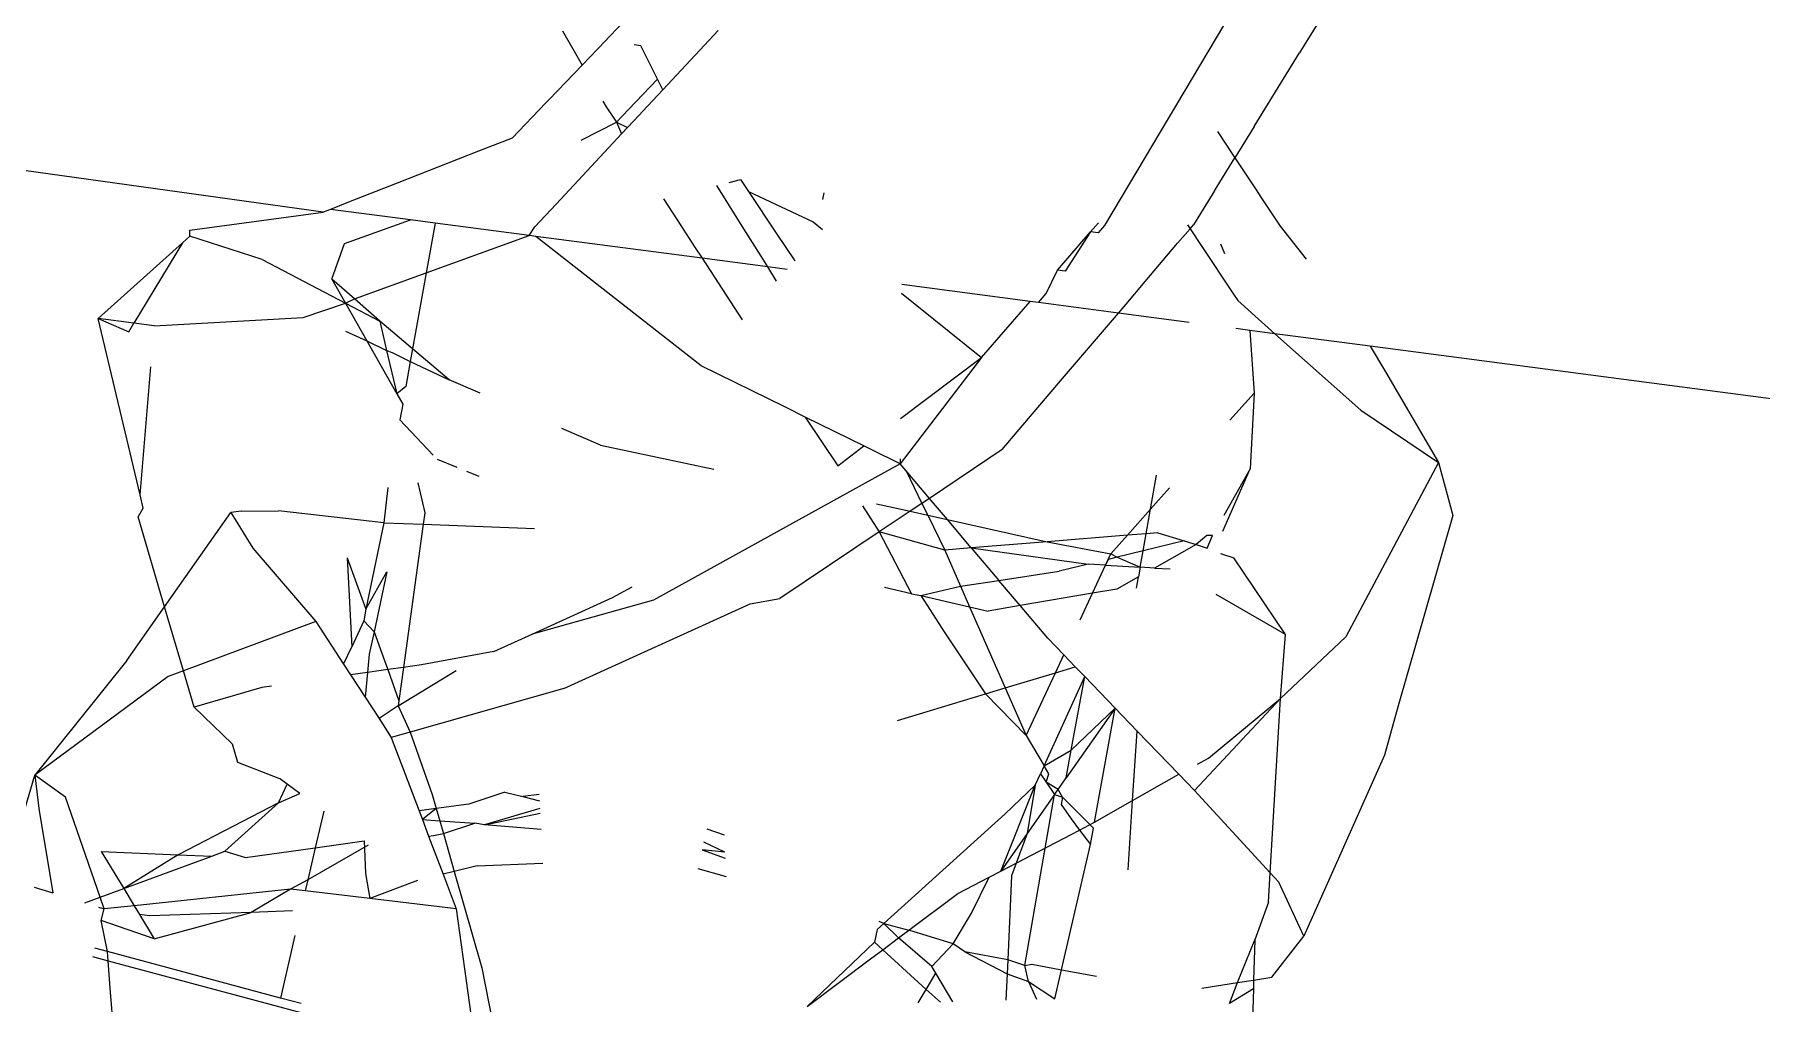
# Model space of a CAD drawing. Header units: inches. Extents: x 3324238 to 135265466, y -1036581 to 20094598.
# Drawn here: x 3354737.21 to 3354737.5959, y -519087.1552 to -519086.9387 of the extents above; entities that cross this region are included whole.
import ezdxf

# ---------------------------------------------------------------- set-up
doc = ezdxf.new("R2010")
doc.units = ezdxf.units.IN
doc.header["$MEASUREMENT"] = 0

msp = doc.modelspace()

# ---------------------------------------------------------------- linework, layer by layer
for p, q in [((3354737.48414, -519086.92238, 0.00267), (3354737.44903, -519086.98138, 0.00267)), ((3354737.50369, -519086.92495, 0.00267), (3354737.49371, -519086.94111, 0.00267)), ((3354737.3384, -519086.93922, 0.00267), (3354737.34239, -519086.93507, 0.00267)), ((3354737.32795, -519086.93789, 0.00267), (3354737.33234, -519086.94553, 0.00267)), ((3354737.33751, -519086.94015, 0.00267), (3354737.3384, -519086.93922, 0.00267)), ((3354737.35036, -519086.95105, 0.00267), (3354737.36275, -519086.93777, 0.00267)), ((3354737.33234, -519086.94553, 0.00267), (3354737.33751, -519086.94015, 0.00267)), ((3354737.34544, -519086.94119, 0.00267), (3354737.34397, -519086.941, 0.00267)), ((3354737.34918, -519086.9487, 0.00267), (3354737.34544, -519086.94119, 0.00267)), ((3354737.48251, -519086.95923, 0.00267), (3354737.49267, -519086.94279, 0.00267)), ((3354737.49371, -519086.94111, 0.00267), (3354737.49267, -519086.94279, 0.00267)), ((3354737.32497, -519086.95321, 0.00267), (3354737.33234, -519086.94553, 0.00267)), ((3354737.34271, -519086.95548, 0.00267), (3354737.34918, -519086.9487, 0.00267)), ((3354737.34585, -519086.95588, 0.00267), (3354737.35036, -519086.95105, 0.00267)), ((3354737.35036, -519086.95105, 0.00267), (3354737.34918, -519086.9487, 0.00267)), ((3354737.31669, -519086.96183, 0.00267), (3354737.32423, -519086.95398, 0.00267)), ((3354737.32423, -519086.95398, 0.00267), (3354737.32497, -519086.95321, 0.00267)), ((3354737.33697, -519086.95359, 0.00267), (3354737.33769, -519086.95484, 0.00267)), ((3354737.33769, -519086.95484, 0.00267), (3354737.34004, -519086.95827, 0.00267)), ((3354737.33212, -519086.96231, 0.00267), (3354737.34004, -519086.95827, 0.00267)), ((3354737.34004, -519086.95827, 0.00267), (3354737.34271, -519086.95548, 0.00267)), ((3354737.34004, -519086.95827, 0.00267), (3354737.34247, -519086.9595, 0.00267)), ((3354737.34004, -519086.95827, 0.00267), (3354737.34117, -519086.96089, 0.00267)), ((3354737.34247, -519086.9595, 0.00267), (3354737.34506, -519086.95673, 0.00267)), ((3354737.34506, -519086.95673, 0.00267), (3354737.34585, -519086.95588, 0.00267)), ((3354737.31669, -519086.96183, 0.00267), (3354737.30915, -519086.96479, 0.00267)), ((3354737.33443, -519086.96812, 0.00267), (3354737.34117, -519086.96089, 0.00267)), ((3354737.34117, -519086.96089, 0.00267), (3354737.34247, -519086.9595, 0.00267)), ((3354737.47432, -519086.96039, 0.00267), (3354737.47819, -519086.96623, 0.00267)), ((3354737.48251, -519086.95923, 0.00267), (3354737.47819, -519086.96623, 0.00267)), ((3354737.27448, -519086.9784, 0.00267), (3354737.16578, -519086.96325, 0.00267)), ((3354737.30915, -519086.96479, 0.00267), (3354737.29103, -519086.97191, 0.00267)), ((3354737.47361, -519086.97365, 0.00267), (3354737.47819, -519086.96623, 0.00267)), ((3354737.47819, -519086.96623, 0.00267), (3354737.48295, -519086.97343, 0.00267)), ((3354737.32653, -519086.97658, 0.00267), (3354737.33443, -519086.96812, 0.00267)), ((3354737.29103, -519086.97191, 0.00267), (3354737.28013, -519086.97618, 0.00267)), ((3354737.3685, -519086.9821, 0.00267), (3354737.36243, -519086.97242, 0.00267)), ((3354737.36516, -519086.97174, 0.00267), (3354737.36774, -519086.9711, 0.00267)), ((3354737.36774, -519086.9711, 0.00267), (3354737.36877, -519086.97264, 0.00267)), ((3354737.36877, -519086.97264, 0.00267), (3354737.36955, -519086.9738, 0.00267)), ((3354737.36955, -519086.9738, 0.00267), (3354737.38395, -519086.98056, 0.00267)), ((3354737.36955, -519086.9738, 0.00267), (3354737.37573, -519086.98306, 0.00267)), ((3354737.38636, -519086.97405, 0.00267), (3354737.38608, -519086.97559, 0.00267)), ((3354737.47361, -519086.97365, 0.00267), (3354737.46894, -519086.98121, 0.00267)), ((3354737.48295, -519086.97343, 0.00267), (3354737.484, -519086.97501, 0.00267)), ((3354737.27609, -519086.97777, 0.00267), (3354737.27448, -519086.9784, 0.00267)), ((3354737.28013, -519086.97618, 0.00267), (3354737.27609, -519086.97777, 0.00267)), ((3354737.294, -519086.98013, 0.00267), (3354737.27609, -519086.97777, 0.00267)), ((3354737.3218, -519086.98164, 0.00267), (3354737.32653, -519086.97658, 0.00267)), ((3354737.35051, -519086.97539, 0.00267), (3354737.3536, -519086.98014, 0.00267)), ((3354737.484, -519086.97501, 0.00267), (3354737.4883, -519086.98151, 0.00267)), ((3354737.2447, -519086.98245, 0.00267), (3354737.27448, -519086.9784, 0.00267)), ((3354737.27926, -519086.98537, 0.00267), (3354737.294, -519086.98013, 0.00267)), ((3354737.29948, -519086.98085, 0.00267), (3354737.294, -519086.98013, 0.00267)), ((3354737.29948, -519086.98085, 0.00267), (3354737.29749, -519086.99197, 0.00267)), ((3354737.32047, -519086.98361, 0.00267), (3354737.29948, -519086.98085, 0.00267)), ((3354737.32047, -519086.98361, 0.00267), (3354737.3218, -519086.98164, 0.00267)), ((3354737.3536, -519086.98014, 0.00267), (3354737.35762, -519086.98633, 0.00267)), ((3354737.38395, -519086.98056, 0.00267), (3354737.38607, -519086.98226, 0.00267)), ((3354737.44596, -519086.9828, 0.00267), (3354737.44769, -519086.98081, 0.00267)), ((3354737.44903, -519086.98138, 0.00267), (3354737.44763, -519086.98302, 0.00267)), ((3354737.46759, -519086.98122, 0.00267), (3354737.46818, -519086.9821, 0.00267)), ((3354737.46818, -519086.9821, 0.00267), (3354737.46894, -519086.98121, 0.00267)), ((3354737.4883, -519086.98151, 0.00267), (3354737.49414, -519086.98893, 0.00267)), ((3354737.2242, -519087.00214, 0.00267), (3354737.24303, -519086.98522, 0.00267)), ((3354737.24303, -519086.98522, 0.00267), (3354737.23219, -519087.00319, 0.00267)), ((3354737.24303, -519086.98522, 0.00267), (3354737.24468, -519086.98373, 0.00267)), ((3354737.24468, -519086.98373, 0.00267), (3354737.2447, -519086.98245, 0.00267)), ((3354737.26081, -519086.989, 0.00267), (3354737.24468, -519086.98373, 0.00267)), ((3354737.27639, -519086.99336, 0.00267), (3354737.27926, -519086.98537, 0.00267)), ((3354737.29749, -519086.99197, 0.00267), (3354737.32047, -519086.98361, 0.00267)), ((3354737.32202, -519086.98381, 0.00267), (3354737.32047, -519086.98361, 0.00267)), ((3354737.35916, -519086.9887, 0.00267), (3354737.32202, -519086.98381, 0.00267)), ((3354737.35895, -519087.01274, 0.00267), (3354737.32202, -519086.98381, 0.00267)), ((3354737.37235, -519086.98826, 0.00267), (3354737.3685, -519086.9821, 0.00267)), ((3354737.37573, -519086.98306, 0.00267), (3354737.37986, -519086.98924, 0.00267)), ((3354737.43857, -519086.99133, 0.00267), (3354737.44596, -519086.9828, 0.00267)), ((3354737.44596, -519086.9828, 0.00267), (3354737.44031, -519086.99156, 0.00267)), ((3354737.44763, -519086.98302, 0.00267), (3354737.44596, -519086.9828, 0.00267)), ((3354737.45814, -519086.9939, 0.00267), (3354737.46541, -519086.98536, 0.00267)), ((3354737.46541, -519086.98536, 0.00267), (3354737.46818, -519086.9821, 0.00267)), ((3354737.46818, -519086.9821, 0.00267), (3354737.47082, -519086.98607, 0.00267)), ((3354737.47497, -519086.98545, 0.00267), (3354737.47585, -519086.9876, 0.00267)), ((3354737.26081, -519086.989, 0.00267), (3354737.27944, -519086.99872, 0.00267)), ((3354737.35762, -519086.98633, 0.00267), (3354737.35916, -519086.9887, 0.00267)), ((3354737.37384, -519086.99064, 0.00267), (3354737.35916, -519086.9887, 0.00267)), ((3354737.35916, -519086.9887, 0.00267), (3354737.36809, -519087.00246, 0.00267)), ((3354737.37384, -519086.99064, 0.00267), (3354737.37235, -519086.98826, 0.00267)), ((3354737.47082, -519086.98607, 0.00267), (3354737.47774, -519086.99648, 0.00267)), ((3354737.28147, -519086.9978, 0.00267), (3354737.27639, -519086.99336, 0.00267)), ((3354737.27639, -519086.99336, 0.00267), (3354737.27944, -519086.99872, 0.00267)), ((3354737.28147, -519086.9978, 0.00267), (3354737.29749, -519086.99197, 0.00267)), ((3354737.29749, -519086.99197, 0.00267), (3354737.29446, -519087.00893, 0.00267)), ((3354737.37812, -519086.9912, 0.00267), (3354737.37384, -519086.99064, 0.00267)), ((3354737.37581, -519086.99379, 0.00267), (3354737.37384, -519086.99064, 0.00267)), ((3354737.436, -519086.99659, 0.00267), (3354737.43857, -519086.99133, 0.00267)), ((3354737.44031, -519086.99156, 0.00267), (3354737.43857, -519086.99133, 0.00267)), ((3354737.40374, -519086.99649, 0.00267), (3354737.42161, -519087.01089, 0.00267)), ((3354737.43248, -519086.99835, 0.00267), (3354737.40376, -519086.99457, 0.00267)), ((3354737.43429, -519086.99859, 0.00267), (3354737.436, -519086.99659, 0.00267)), ((3354737.45387, -519086.99893, 0.00267), (3354737.45814, -519086.9939, 0.00267)), ((3354737.47774, -519086.99648, 0.00267), (3354737.47883, -519086.99813, 0.00267)), ((3354737.27, -519087.00197, 0.00267), (3354737.27944, -519086.99872, 0.00267)), ((3354737.27944, -519086.99872, 0.00267), (3354737.28147, -519086.9978, 0.00267)), ((3354737.27944, -519086.99872, 0.00267), (3354737.28711, -519087.00273, 0.00267)), ((3354737.27944, -519086.99872, 0.00267), (3354737.28422, -519087.00717, 0.00267)), ((3354737.28711, -519087.00273, 0.00267), (3354737.28147, -519086.9978, 0.00267)), ((3354737.42161, -519087.01089, 0.00267), (3354737.43248, -519086.99835, 0.00267)), ((3354737.43429, -519086.99859, 0.00267), (3354737.43248, -519086.99835, 0.00267)), ((3354737.45216, -519087.00094, 0.00267), (3354737.43429, -519086.99859, 0.00267)), ((3354737.43922, -519087.01609, 0.00267), (3354737.45216, -519087.00094, 0.00267)), ((3354737.45216, -519087.00094, 0.00267), (3354737.45387, -519086.99893, 0.00267)), ((3354737.46802, -519087.00303, 0.00267), (3354737.45216, -519087.00094, 0.00267)), ((3354737.47883, -519086.99813, 0.00267), (3354737.48418, -519087.0029, 0.00267)), ((3354737.2242, -519087.00214, 0.00267), (3354737.23102, -519087.00514, 0.00267)), ((3354737.23219, -519087.00319, 0.00267), (3354737.2242, -519087.00214, 0.00267)), ((3354737.23357, -519087.04157, 0.00267), (3354737.2242, -519087.00214, 0.00267)), ((3354737.23102, -519087.00514, 0.00267), (3354737.23219, -519087.00319, 0.00267)), ((3354737.2367, -519087.00379, 0.00267), (3354737.23219, -519087.00319, 0.00267)), ((3354737.2367, -519087.00379, 0.00267), (3354737.27, -519087.00197, 0.00267)), ((3354737.27947, -519087.00498, 0.00267), (3354737.28422, -519087.00717, 0.00267)), ((3354737.28711, -519087.00273, 0.00267), (3354737.28864, -519087.00928, 0.00267)), ((3354737.29446, -519087.00893, 0.00267), (3354737.28711, -519087.00273, 0.00267)), ((3354737.48151, -519087.00481, 0.00267), (3354737.47843, -519087.0044, 0.00267)), ((3354737.48151, -519087.00481, 0.00267), (3354737.48249, -519087.01883, 0.00267)), ((3354737.48715, -519087.00555, 0.00267), (3354737.48151, -519087.00481, 0.00267)), ((3354737.48418, -519087.0029, 0.00267), (3354737.48715, -519087.00555, 0.00267)), ((3354737.28422, -519087.00717, 0.00267), (3354737.28864, -519087.00928, 0.00267)), ((3354737.28422, -519087.00717, 0.00267), (3354737.29093, -519087.01899, 0.00267)), ((3354737.29446, -519087.00893, 0.00267), (3354737.29395, -519087.01176, 0.00267)), ((3354737.30265, -519087.01584, 0.00267), (3354737.29446, -519087.00893, 0.00267)), ((3354737.48715, -519087.00555, 0.00267), (3354737.50632, -519087.02265, 0.00267)), ((3354737.50844, -519087.00835, 0.00267), (3354737.48715, -519087.00555, 0.00267)), ((3354737.50844, -519087.00835, 0.00267), (3354737.51188, -519087.01408, 0.00267)), ((3354739.28003, -519087.24152, 0.00267), (3354737.50844, -519087.00835, 0.00267)), ((3354737.28864, -519087.00928, 0.00267), (3354737.29093, -519087.01899, 0.00267)), ((3354737.28864, -519087.00928, 0.00267), (3354737.28993, -519087.00979, 0.00267)), ((3354737.28993, -519087.00979, 0.00267), (3354737.29395, -519087.01176, 0.00267)), ((3354737.29395, -519087.01176, 0.00267), (3354737.29295, -519087.01735, 0.00267)), ((3354737.29395, -519087.01176, 0.00267), (3354737.30265, -519087.01584, 0.00267)), ((3354737.37778, -519087.02201, 0.00267), (3354737.35895, -519087.01274, 0.00267)), ((3354737.42161, -519087.01089, 0.00267), (3354737.40342, -519087.03464, 0.00267)), ((3354737.40351, -519087.02449, 0.00267), (3354737.42161, -519087.01089, 0.00267)), ((3354737.23357, -519087.04157, 0.00267), (3354737.23594, -519087.01299, 0.00267)), ((3354737.30952, -519087.01881, 0.00267), (3354737.30265, -519087.01584, 0.00267)), ((3354737.42621, -519087.03147, 0.00267), (3354737.43922, -519087.01609, 0.00267)), ((3354737.51188, -519087.01408, 0.00267), (3354737.5237, -519087.03431, 0.00267)), ((3354737.29295, -519087.01735, 0.00267), (3354737.29093, -519087.01899, 0.00267)), ((3354737.29093, -519087.01899, 0.00267), (3354737.29224, -519087.02131, 0.00267)), ((3354737.4771, -519087.02489, 0.00267), (3354737.48249, -519087.01883, 0.00267)), ((3354737.48249, -519087.01883, 0.00267), (3354737.48159, -519087.03576, 0.00267)), ((3354737.29224, -519087.02131, 0.00267), (3354737.29162, -519087.0248, 0.00267)), ((3354737.38218, -519087.02418, 0.00267), (3354737.37778, -519087.02201, 0.00267)), ((3354737.38218, -519087.02418, 0.00267), (3354737.38947, -519087.03505, 0.00267)), ((3354737.39532, -519087.03065, 0.00267), (3354737.38218, -519087.02418, 0.00267)), ((3354737.50632, -519087.02265, 0.00267), (3354737.5237, -519087.03431, 0.00267)), ((3354737.29908, -519087.03268, 0.00267), (3354737.29162, -519087.0248, 0.00267)), ((3354737.33645, -519087.03046, 0.00267), (3354737.32781, -519087.02672, 0.00267)), ((3354737.33645, -519087.03046, 0.00267), (3354737.36176, -519087.03585, 0.00267)), ((3354737.38947, -519087.03505, 0.00267), (3354737.39532, -519087.03065, 0.00267)), ((3354737.39695, -519087.03145, 0.00267), (3354737.39532, -519087.03065, 0.00267)), ((3354737.40342, -519087.03464, 0.00267), (3354737.39695, -519087.03145, 0.00267)), ((3354737.42621, -519087.03147, 0.00267), (3354737.40995, -519087.04235, 0.00267)), ((3354737.29994, -519087.03359, 0.00267), (3354737.30436, -519087.03538, 0.00267)), ((3354737.40342, -519087.03464, 0.00267), (3354737.34829, -519087.06512, 0.00267)), ((3354737.40343, -519087.0335, 0.00267), (3354737.40342, -519087.03464, 0.00267)), ((3354737.40474, -519087.0362, 0.00267), (3354737.40342, -519087.03464, 0.00267)), ((3354737.47549, -519087.04968, 0.00267), (3354737.48159, -519087.03576, 0.00267)), ((3354737.48159, -519087.03576, 0.00267), (3354737.47571, -519087.04616, 0.00267)), ((3354737.5237, -519087.03431, 0.00267), (3354737.50301, -519087.07331, 0.00267)), ((3354737.5237, -519087.03431, 0.00267), (3354737.52689, -519087.04618, 0.00267)), ((3354737.2956, -519087.03886, 0.00267), (3354737.29718, -519087.04561, 0.00267)), ((3354737.30654, -519087.03627, 0.00267), (3354737.30929, -519087.03738, 0.00267)), ((3354737.40995, -519087.04235, 0.00267), (3354737.40474, -519087.0362, 0.00267)), ((3354737.40474, -519087.0362, 0.00267), (3354737.40828, -519087.04347, 0.00267)), ((3354737.45936, -519087.04479, 0.00267), (3354737.46072, -519087.0372, 0.00267)), ((3354737.23429, -519087.04458, 0.00267), (3354737.23357, -519087.04157, 0.00267)), ((3354737.28891, -519087.03994, 0.00267), (3354737.28802, -519087.04782, 0.00267)), ((3354737.39812, -519087.0436, 0.00267), (3354737.40192, -519087.04441, 0.00267)), ((3354737.40828, -519087.04347, 0.00267), (3354737.40564, -519087.04523, 0.00267)), ((3354737.40995, -519087.04235, 0.00267), (3354737.40828, -519087.04347, 0.00267)), ((3354737.40828, -519087.04347, 0.00267), (3354737.40956, -519087.0461, 0.00267)), ((3354737.41395, -519087.04708, 0.00267), (3354737.40995, -519087.04235, 0.00267)), ((3354737.45936, -519087.04479, 0.00267), (3354737.4636, -519087.04003, 0.00267)), ((3354737.23317, -519087.04651, 0.00267), (3354737.23429, -519087.04458, 0.00267)), ((3354737.23905, -519087.06658, 0.00267), (3354737.23317, -519087.04651, 0.00267)), ((3354737.23905, -519087.06658, 0.00267), (3354737.25383, -519087.04551, 0.00267)), ((3354737.25617, -519087.04524, 0.00267), (3354737.25383, -519087.04551, 0.00267)), ((3354737.25383, -519087.04551, 0.00267), (3354737.25875, -519087.0535, 0.00267)), ((3354737.25617, -519087.04524, 0.00267), (3354737.26449, -519087.04513, 0.00267)), ((3354737.28802, -519087.04782, 0.00267), (3354737.26449, -519087.04513, 0.00267)), ((3354737.29718, -519087.04561, 0.00267), (3354737.29683, -519087.04815, 0.00267)), ((3354737.39502, -519087.04404, 0.00267), (3354737.39872, -519087.04986, 0.00267)), ((3354737.40564, -519087.04523, 0.00267), (3354737.39872, -519087.04986, 0.00267)), ((3354737.40192, -519087.04441, 0.00267), (3354737.40564, -519087.04523, 0.00267)), ((3354737.40564, -519087.04523, 0.00267), (3354737.40956, -519087.0461, 0.00267)), ((3354737.40956, -519087.0461, 0.00267), (3354737.41395, -519087.04708, 0.00267)), ((3354737.40956, -519087.0461, 0.00267), (3354737.41336, -519087.05393, 0.00267)), ((3354737.4193, -519087.0534, 0.00267), (3354737.41395, -519087.04708, 0.00267)), ((3354737.41395, -519087.04708, 0.00267), (3354737.43629, -519087.05204, 0.00267)), ((3354737.45417, -519087.05061, 0.00267), (3354737.45936, -519087.04479, 0.00267)), ((3354737.45838, -519087.05027, 0.00267), (3354737.45936, -519087.04479, 0.00267)), ((3354737.52689, -519087.04618, 0.00267), (3354737.5147, -519087.08869, 0.00267)), ((3354737.28802, -519087.04782, 0.00267), (3354737.28404, -519087.06715, 0.00267)), ((3354737.28802, -519087.04782, 0.00267), (3354737.29683, -519087.04815, 0.00267)), ((3354737.29683, -519087.04815, 0.00267), (3354737.29244, -519087.08012, 0.00267)), ((3354737.29683, -519087.04815, 0.00267), (3354737.32173, -519087.04906, 0.00267)), ((3354737.39872, -519087.04986, 0.00267), (3354737.37654, -519087.0647, 0.00267)), ((3354737.41336, -519087.05393, 0.00267), (3354737.39872, -519087.04986, 0.00267)), ((3354737.39872, -519087.04986, 0.00267), (3354737.40591, -519087.0637, 0.00267)), ((3354737.45417, -519087.05061, 0.00267), (3354737.43629, -519087.05204, 0.00267)), ((3354737.45047, -519087.05477, 0.00267), (3354737.45417, -519087.05061, 0.00267)), ((3354737.45838, -519087.05027, 0.00267), (3354737.45417, -519087.05061, 0.00267)), ((3354737.4577, -519087.0541, 0.00267), (3354737.45838, -519087.05027, 0.00267)), ((3354737.46101, -519087.05006, 0.00267), (3354737.45838, -519087.05027, 0.00267)), ((3354737.46101, -519087.05006, 0.00267), (3354737.46688, -519087.05187, 0.00267)), ((3354737.47194, -519087.05065, 0.00267), (3354737.46955, -519087.0527, 0.00267)), ((3354737.47317, -519087.05067, 0.00267), (3354737.47194, -519087.05065, 0.00267)), ((3354737.47203, -519087.05346, 0.00267), (3354737.47317, -519087.05067, 0.00267)), ((3354737.25875, -519087.0535, 0.00267), (3354737.2728, -519087.06989, 0.00267)), ((3354737.4193, -519087.0534, 0.00267), (3354737.41336, -519087.05393, 0.00267)), ((3354737.41336, -519087.05393, 0.00267), (3354737.41691, -519087.06201, 0.00267)), ((3354737.43629, -519087.05204, 0.00267), (3354737.4193, -519087.0534, 0.00267)), ((3354737.4193, -519087.0534, 0.00267), (3354737.44545, -519087.05706, 0.00267)), ((3354737.4193, -519087.0534, 0.00267), (3354737.42548, -519087.0607, 0.00267)), ((3354737.43629, -519087.05204, 0.00267), (3354737.45047, -519087.05477, 0.00267)), ((3354737.44929, -519087.05729, 0.00267), (3354737.45047, -519087.05477, 0.00267)), ((3354737.45047, -519087.05477, 0.00267), (3354737.45189, -519087.05551, 0.00267)), ((3354737.4577, -519087.0541, 0.00267), (3354737.45189, -519087.05551, 0.00267)), ((3354737.45705, -519087.05775, 0.00267), (3354737.4577, -519087.0541, 0.00267)), ((3354737.46688, -519087.05187, 0.00267), (3354737.4577, -519087.0541, 0.00267)), ((3354737.46955, -519087.0527, 0.00267), (3354737.46021, -519087.05793, 0.00267)), ((3354737.46688, -519087.05187, 0.00267), (3354737.46955, -519087.0527, 0.00267)), ((3354737.46955, -519087.0527, 0.00267), (3354737.47203, -519087.05346, 0.00267)), ((3354737.47502, -519087.05465, 0.00267), (3354737.47796, -519087.05562, 0.00267)), ((3354737.27984, -519087.05562, 0.00267), (3354737.28404, -519087.06715, 0.00267)), ((3354737.27984, -519087.05562, 0.00267), (3354737.28087, -519087.0755, 0.00267)), ((3354737.28404, -519087.06715, 0.00267), (3354737.28873, -519087.05878, 0.00267)), ((3354737.28873, -519087.05878, 0.00267), (3354737.28587, -519087.07215, 0.00267)), ((3354737.42548, -519087.0607, 0.00267), (3354737.43896, -519087.05864, 0.00267)), ((3354737.44545, -519087.05706, 0.00267), (3354737.43896, -519087.05864, 0.00267)), ((3354737.44929, -519087.05729, 0.00267), (3354737.44545, -519087.05706, 0.00267)), ((3354737.44638, -519087.06355, 0.00267), (3354737.44929, -519087.05729, 0.00267)), ((3354737.4499, -519087.05599, 0.00267), (3354737.44929, -519087.05729, 0.00267)), ((3354737.44929, -519087.05729, 0.00267), (3354737.45705, -519087.05775, 0.00267)), ((3354737.45189, -519087.05551, 0.00267), (3354737.4499, -519087.05599, 0.00267)), ((3354737.45189, -519087.05551, 0.00267), (3354737.45705, -519087.05775, 0.00267)), ((3354737.45705, -519087.05775, 0.00267), (3354737.45666, -519087.05992, 0.00267)), ((3354737.46021, -519087.05793, 0.00267), (3354737.45705, -519087.05775, 0.00267)), ((3354737.46021, -519087.05793, 0.00267), (3354737.46374, -519087.05814, 0.00267)), ((3354737.48952, -519087.0728, 0.00267), (3354737.47796, -519087.05562, 0.00267)), ((3354737.33913, -519087.06454, 0.00267), (3354737.3435, -519087.06216, 0.00267)), ((3354737.40591, -519087.0637, 0.00267), (3354737.39992, -519087.06226, 0.00267)), ((3354737.408, -519087.0641, 0.00267), (3354737.41691, -519087.06201, 0.00267)), ((3354737.41691, -519087.06201, 0.00267), (3354737.42548, -519087.0607, 0.00267)), ((3354737.41691, -519087.06201, 0.00267), (3354737.41893, -519087.06659, 0.00267)), ((3354737.43022, -519087.06631, 0.00267), (3354737.42548, -519087.0607, 0.00267)), ((3354737.45184, -519087.06262, 0.00267), (3354737.44638, -519087.06355, 0.00267)), ((3354737.45666, -519087.05992, 0.00267), (3354737.45184, -519087.06262, 0.00267)), ((3354737.45622, -519087.06239, 0.00267), (3354737.45666, -519087.05992, 0.00267)), ((3354737.2306, -519087.07862, 0.00267), (3354737.23905, -519087.06658, 0.00267)), ((3354737.24325, -519087.08088, 0.00267), (3354737.23905, -519087.06658, 0.00267)), ((3354737.32119, -519087.07267, 0.00267), (3354737.33913, -519087.06454, 0.00267)), ((3354737.34829, -519087.06512, 0.00267), (3354737.32119, -519087.07267, 0.00267)), ((3354737.32824, -519087.08485, 0.00267), (3354737.36992, -519087.06593, 0.00267)), ((3354737.36992, -519087.06593, 0.00267), (3354737.37654, -519087.0647, 0.00267)), ((3354737.40591, -519087.0637, 0.00267), (3354737.408, -519087.0641, 0.00267)), ((3354737.408, -519087.0641, 0.00267), (3354737.41339, -519087.07243, 0.00267)), ((3354737.408, -519087.0641, 0.00267), (3354737.41893, -519087.06659, 0.00267)), ((3354737.41893, -519087.06659, 0.00267), (3354737.4269, -519087.08472, 0.00267)), ((3354737.41893, -519087.06659, 0.00267), (3354737.42306, -519087.06753, 0.00267)), ((3354737.43022, -519087.06631, 0.00267), (3354737.42306, -519087.06753, 0.00267)), ((3354737.44638, -519087.06355, 0.00267), (3354737.43022, -519087.06631, 0.00267)), ((3354737.43638, -519087.07359, 0.00267), (3354737.43022, -519087.06631, 0.00267)), ((3354737.4436, -519087.06951, 0.00267), (3354737.44638, -519087.06355, 0.00267)), ((3354737.48952, -519087.0728, 0.00267), (3354737.47401, -519087.06382, 0.00267)), ((3354737.2728, -519087.06989, 0.00267), (3354737.24325, -519087.08088, 0.00267)), ((3354737.2728, -519087.06989, 0.00267), (3354737.27904, -519087.07941, 0.00267)), ((3354737.28358, -519087.06973, 0.00267), (3354737.28087, -519087.0755, 0.00267)), ((3354737.28404, -519087.06715, 0.00267), (3354737.28358, -519087.06973, 0.00267)), ((3354737.28358, -519087.06973, 0.00267), (3354737.28587, -519087.07215, 0.00267)), ((3354737.28587, -519087.07215, 0.00267), (3354737.28479, -519087.07719, 0.00267)), ((3354737.28587, -519087.07215, 0.00267), (3354737.28829, -519087.0788, 0.00267)), ((3354737.3126, -519087.07656, 0.00267), (3354737.32119, -519087.07267, 0.00267)), ((3354737.41339, -519087.07243, 0.00267), (3354737.4225, -519087.08606, 0.00267)), ((3354737.43997, -519087.07732, 0.00267), (3354737.43638, -519087.07359, 0.00267)), ((3354737.48837, -519087.0871, 0.00267), (3354737.48952, -519087.0728, 0.00267)), ((3354737.50301, -519087.07331, 0.00267), (3354737.48837, -519087.0871, 0.00267)), ((3354737.27904, -519087.07941, 0.00267), (3354737.28087, -519087.0755, 0.00267)), ((3354737.28479, -519087.07719, 0.00267), (3354737.2844, -519087.08127, 0.00267)), ((3354737.3126, -519087.07656, 0.00267), (3354737.29647, -519087.07955, 0.00267)), ((3354737.43811, -519087.08132, 0.00267), (3354737.43997, -519087.07732, 0.00267)), ((3354737.44252, -519087.07997, 0.00267), (3354737.43997, -519087.07732, 0.00267)), ((3354737.2306, -519087.07862, 0.00267), (3354737.21003, -519087.10419, 0.00267)), ((3354737.23983, -519087.08216, 0.00267), (3354737.21003, -519087.10419, 0.00267)), ((3354737.24325, -519087.08088, 0.00267), (3354737.23983, -519087.08216, 0.00267)), ((3354737.24563, -519087.089, 0.00267), (3354737.24325, -519087.08088, 0.00267)), ((3354737.27904, -519087.07941, 0.00267), (3354737.28061, -519087.08181, 0.00267)), ((3354737.2844, -519087.08127, 0.00267), (3354737.28061, -519087.08181, 0.00267)), ((3354737.28061, -519087.08181, 0.00267), (3354737.28388, -519087.0868, 0.00267)), ((3354737.2844, -519087.08127, 0.00267), (3354737.28388, -519087.0868, 0.00267)), ((3354737.28893, -519087.08062, 0.00267), (3354737.2844, -519087.08127, 0.00267)), ((3354737.28829, -519087.0788, 0.00267), (3354737.28893, -519087.08062, 0.00267)), ((3354737.29244, -519087.08012, 0.00267), (3354737.28893, -519087.08062, 0.00267)), ((3354737.28893, -519087.08062, 0.00267), (3354737.29141, -519087.0876, 0.00267)), ((3354737.29126, -519087.08871, 0.00267), (3354737.30419, -519087.08084, 0.00267)), ((3354737.29244, -519087.08012, 0.00267), (3354737.29141, -519087.0876, 0.00267)), ((3354737.29647, -519087.07955, 0.00267), (3354737.29244, -519087.08012, 0.00267)), ((3354737.4269, -519087.08472, 0.00267), (3354737.43811, -519087.08132, 0.00267)), ((3354737.43157, -519087.09535, 0.00267), (3354737.43811, -519087.08132, 0.00267)), ((3354737.43556, -519087.1021, 0.00267), (3354737.44466, -519087.08219, 0.00267)), ((3354737.43811, -519087.08132, 0.00267), (3354737.44252, -519087.07997, 0.00267)), ((3354737.44163, -519087.09865, 0.00267), (3354737.44466, -519087.08219, 0.00267)), ((3354737.44466, -519087.08219, 0.00267), (3354737.44252, -519087.07997, 0.00267)), ((3354737.45142, -519087.08922, 0.00267), (3354737.44466, -519087.08219, 0.00267)), ((3354737.2608, -519087.08462, 0.00267), (3354737.24563, -519087.089, 0.00267)), ((3354737.26296, -519087.08432, 0.00267), (3354737.2608, -519087.08462, 0.00267)), ((3354737.32824, -519087.08485, 0.00267), (3354737.2939, -519087.09461, 0.00267)), ((3354737.40279, -519087.09197, 0.00267), (3354737.4225, -519087.08606, 0.00267)), ((3354737.4225, -519087.08606, 0.00267), (3354737.4269, -519087.08472, 0.00267)), ((3354737.4225, -519087.08606, 0.00267), (3354737.43157, -519087.09535, 0.00267)), ((3354737.4269, -519087.08472, 0.00267), (3354737.43157, -519087.09535, 0.00267)), ((3354737.24563, -519087.089, 0.00267), (3354737.25417, -519087.0972, 0.00267)), ((3354737.28388, -519087.0868, 0.00267), (3354737.28699, -519087.09154, 0.00267)), ((3354737.29126, -519087.08871, 0.00267), (3354737.28699, -519087.09154, 0.00267)), ((3354737.29141, -519087.0876, 0.00267), (3354737.29126, -519087.08871, 0.00267)), ((3354737.29126, -519087.08871, 0.00267), (3354737.2939, -519087.09461, 0.00267)), ((3354737.45142, -519087.08922, 0.00267), (3354737.44049, -519087.10482, 0.00267)), ((3354737.44163, -519087.09865, 0.00267), (3354737.45142, -519087.08922, 0.00267)), ((3354737.44685, -519087.11475, 0.00267), (3354737.45142, -519087.08922, 0.00267)), ((3354737.45638, -519087.09437, 0.00267), (3354737.45142, -519087.08922, 0.00267)), ((3354737.48837, -519087.0871, 0.00267), (3354737.46918, -519087.10767, 0.00267)), ((3354737.47233, -519087.1004, 0.00267), (3354737.48837, -519087.0871, 0.00267)), ((3354737.4861, -519087.12601, 0.00267), (3354737.48837, -519087.0871, 0.00267)), ((3354737.5147, -519087.08869, 0.00267), (3354737.51165, -519087.09974, 0.00267)), ((3354737.28699, -519087.09154, 0.00267), (3354737.28969, -519087.09581, 0.00267)), ((3354737.25417, -519087.0972, 0.00267), (3354737.25531, -519087.10133, 0.00267)), ((3354737.2939, -519087.09461, 0.00267), (3354737.28969, -519087.09581, 0.00267)), ((3354737.28969, -519087.09581, 0.00267), (3354737.29592, -519087.11222, 0.00267)), ((3354737.2939, -519087.09461, 0.00267), (3354737.29885, -519087.10856, 0.00267)), ((3354737.43157, -519087.09535, 0.00267), (3354737.43556, -519087.1021, 0.00267)), ((3354737.45535, -519087.1099, 0.00267), (3354737.45638, -519087.09437, 0.00267)), ((3354737.46566, -519087.10402, 0.00267), (3354737.45638, -519087.09437, 0.00267)), ((3354737.25531, -519087.10133, 0.00267), (3354737.26473, -519087.10498, 0.00267)), ((3354737.43556, -519087.1021, 0.00267), (3354737.44163, -519087.09865, 0.00267)), ((3354737.44049, -519087.10482, 0.00267), (3354737.44163, -519087.09865, 0.00267)), ((3354737.46983, -519087.10176, 0.00267), (3354737.47233, -519087.1004, 0.00267)), ((3354737.51165, -519087.09974, 0.00267), (3354737.49359, -519087.14022, 0.00267)), ((3354737.20406, -519087.12458, 0.00267), (3354737.21003, -519087.10419, 0.00267)), ((3354737.21693, -519087.10916, 0.00267), (3354737.21003, -519087.10419, 0.00267)), ((3354737.21003, -519087.10419, 0.00267), (3354737.21093, -519087.1117, 0.00267)), ((3354737.26643, -519087.10624, 0.00267), (3354737.26473, -519087.10498, 0.00267)), ((3354737.43359, -519087.10642, 0.00267), (3354737.43474, -519087.10391, 0.00267)), ((3354737.43556, -519087.1021, 0.00267), (3354737.43474, -519087.10391, 0.00267)), ((3354737.43474, -519087.10391, 0.00267), (3354737.436, -519087.10576, 0.00267)), ((3354737.43666, -519087.10395, 0.00267), (3354737.43556, -519087.1021, 0.00267)), ((3354737.436, -519087.10576, 0.00267), (3354737.43666, -519087.10395, 0.00267)), ((3354737.43869, -519087.10739, 0.00267), (3354737.44049, -519087.10482, 0.00267)), ((3354737.45535, -519087.1099, 0.00267), (3354737.46566, -519087.10402, 0.00267)), ((3354737.46918, -519087.10767, 0.00267), (3354737.46566, -519087.10402, 0.00267)), ((3354737.22462, -519087.13151, 0.00267), (3354737.21693, -519087.10916, 0.00267)), ((3354737.26448, -519087.11041, 0.00267), (3354737.26643, -519087.10624, 0.00267)), ((3354737.26448, -519087.11041, 0.00267), (3354737.26929, -519087.10834, 0.00267)), ((3354737.26929, -519087.10834, 0.00267), (3354737.26643, -519087.10624, 0.00267)), ((3354737.29885, -519087.10856, 0.00267), (3354737.29974, -519087.11169, 0.00267)), ((3354737.31504, -519087.108, 0.00267), (3354737.30702, -519087.11069, 0.00267)), ((3354737.31504, -519087.108, 0.00267), (3354737.31911, -519087.10901, 0.00267)), ((3354737.32276, -519087.10851, 0.00267), (3354737.31911, -519087.10901, 0.00267)), ((3354737.31911, -519087.10901, 0.00267), (3354737.32283, -519087.10994, 0.00267)), ((3354737.42589, -519087.12567, 0.00267), (3354737.43359, -519087.10642, 0.00267)), ((3354737.42686, -519087.11288, 0.00267), (3354737.43359, -519087.10642, 0.00267)), ((3354737.43125, -519087.14672, 0.00267), (3354737.43788, -519087.10854, 0.00267)), ((3354737.43359, -519087.10642, 0.00267), (3354737.43176, -519087.11729, 0.00267)), ((3354737.43788, -519087.10854, 0.00267), (3354737.43176, -519087.11729, 0.00267)), ((3354737.43869, -519087.10739, 0.00267), (3354737.436, -519087.10576, 0.00267)), ((3354737.436, -519087.10576, 0.00267), (3354737.43788, -519087.10854, 0.00267)), ((3354737.43788, -519087.10854, 0.00267), (3354737.43869, -519087.10739, 0.00267)), ((3354737.43788, -519087.10854, 0.00267), (3354737.4397, -519087.1091, 0.00267)), ((3354737.4397, -519087.1091, 0.00267), (3354737.43869, -519087.10739, 0.00267)), ((3354737.4397, -519087.1091, 0.00267), (3354737.4394, -519087.11077, 0.00267)), ((3354737.44662, -519087.11605, 0.00267), (3354737.4397, -519087.1091, 0.00267)), ((3354737.4861, -519087.12601, 0.00267), (3354737.46918, -519087.10767, 0.00267)), ((3354737.21093, -519087.1117, 0.00267), (3354737.2141, -519087.13054, 0.00267)), ((3354737.26448, -519087.11041, 0.00267), (3354737.24207, -519087.12199, 0.00267)), ((3354737.25252, -519087.12123, 0.00267), (3354737.26448, -519087.11041, 0.00267)), ((3354737.27459, -519087.11226, 0.00267), (3354737.27271, -519087.12043, 0.00267)), ((3354737.29974, -519087.11169, 0.00267), (3354737.29592, -519087.11222, 0.00267)), ((3354737.29592, -519087.11222, 0.00267), (3354737.29665, -519087.11416, 0.00267)), ((3354737.29974, -519087.11169, 0.00267), (3354737.29665, -519087.11416, 0.00267)), ((3354737.30702, -519087.11069, 0.00267), (3354737.29974, -519087.11169, 0.00267)), ((3354737.29974, -519087.11169, 0.00267), (3354737.30052, -519087.11442, 0.00267)), ((3354737.32292, -519087.11167, 0.00267), (3354737.31052, -519087.11532, 0.00267)), ((3354737.31052, -519087.11532, 0.00267), (3354737.32297, -519087.11273, 0.00267)), ((3354737.42686, -519087.11288, 0.00267), (3354737.39973, -519087.13738, 0.00267)), ((3354737.4394, -519087.11077, 0.00267), (3354737.44159, -519087.114, 0.00267)), ((3354737.44685, -519087.11475, 0.00267), (3354737.45535, -519087.1099, 0.00267)), ((3354737.45433, -519087.1254, 0.00267), (3354737.45535, -519087.1099, 0.00267)), ((3354737.29665, -519087.11416, 0.00267), (3354737.30052, -519087.11442, 0.00267)), ((3354737.29665, -519087.11416, 0.00267), (3354737.29804, -519087.11782, 0.00267)), ((3354737.30052, -519087.11442, 0.00267), (3354737.30834, -519087.11493, 0.00267)), ((3354737.30052, -519087.11442, 0.00267), (3354737.30133, -519087.11724, 0.00267)), ((3354737.30133, -519087.11724, 0.00267), (3354737.30834, -519087.11493, 0.00267)), ((3354737.31052, -519087.11532, 0.00267), (3354737.30834, -519087.11493, 0.00267)), ((3354737.32316, -519087.11638, 0.00267), (3354737.31052, -519087.11532, 0.00267)), ((3354737.36022, -519087.11622, 0.00267), (3354737.36405, -519087.11756, 0.00267)), ((3354737.42934, -519087.12387, 0.00267), (3354737.4435, -519087.11649, 0.00267)), ((3354737.44159, -519087.114, 0.00267), (3354737.4435, -519087.11649, 0.00267)), ((3354737.4435, -519087.11649, 0.00267), (3354737.44685, -519087.11475, 0.00267)), ((3354737.4435, -519087.11649, 0.00267), (3354737.44597, -519087.11969, 0.00267)), ((3354737.44597, -519087.11969, 0.00267), (3354737.44662, -519087.11605, 0.00267)), ((3354737.25711, -519087.1226, 0.00267), (3354737.27271, -519087.12043, 0.00267)), ((3354737.28454, -519087.11984, 0.00267), (3354737.27104, -519087.12764, 0.00267)), ((3354737.27271, -519087.12043, 0.00267), (3354737.27104, -519087.12764, 0.00267)), ((3354737.27271, -519087.12043, 0.00267), (3354737.28362, -519087.11891, 0.00267)), ((3354737.28362, -519087.11891, 0.00267), (3354737.28395, -519087.12619, 0.00267)), ((3354737.29804, -519087.11782, 0.00267), (3354737.29912, -519087.1177, 0.00267)), ((3354737.29804, -519087.11782, 0.00267), (3354737.30127, -519087.12634, 0.00267)), ((3354737.29912, -519087.1177, 0.00267), (3354737.30133, -519087.11724, 0.00267)), ((3354737.30133, -519087.11724, 0.00267), (3354737.30375, -519087.12573, 0.00267)), ((3354737.36423, -519087.12141, 0.00267), (3354737.35915, -519087.12087, 0.00267)), ((3354737.35915, -519087.12087, 0.00267), (3354737.3643, -519087.1228, 0.00267)), ((3354737.36423, -519087.12141, 0.00267), (3354737.35954, -519087.11918, 0.00267)), ((3354737.43176, -519087.11729, 0.00267), (3354737.42589, -519087.12567, 0.00267)), ((3354737.43176, -519087.11729, 0.00267), (3354737.42934, -519087.12387, 0.00267)), ((3354737.43949, -519087.14769, 0.00267), (3354737.44597, -519087.11969, 0.00267)), ((3354737.22487, -519087.12129, 0.00267), (3354737.24207, -519087.12199, 0.00267)), ((3354737.22487, -519087.12129, 0.00267), (3354737.2299, -519087.12957, 0.00267)), ((3354737.24207, -519087.12199, 0.00267), (3354737.2299, -519087.12957, 0.00267)), ((3354737.2299, -519087.12957, 0.00267), (3354737.24962, -519087.12229, 0.00267)), ((3354737.24207, -519087.12199, 0.00267), (3354737.24962, -519087.12229, 0.00267)), ((3354737.24962, -519087.12229, 0.00267), (3354737.25252, -519087.12123, 0.00267)), ((3354737.25252, -519087.12123, 0.00267), (3354737.25711, -519087.1226, 0.00267)), ((3354737.30886, -519087.12448, 0.00267), (3354737.30375, -519087.12573, 0.00267)), ((3354737.30886, -519087.12448, 0.00267), (3354737.32355, -519087.12388, 0.00267)), ((3354737.42589, -519087.12567, 0.00267), (3354737.42934, -519087.12387, 0.00267)), ((3354737.42934, -519087.12387, 0.00267), (3354737.4283, -519087.12669, 0.00267)), ((3354737.27104, -519087.12764, 0.00267), (3354737.26719, -519087.1297, 0.00267)), ((3354737.27104, -519087.12764, 0.00267), (3354737.27047, -519087.13009, 0.00267)), ((3354737.28395, -519087.12619, 0.00267), (3354737.28488, -519087.13179, 0.00267)), ((3354737.29559, -519087.12773, 0.00267), (3354737.28488, -519087.13179, 0.00267)), ((3354737.30375, -519087.12573, 0.00267), (3354737.30127, -519087.12634, 0.00267)), ((3354737.30127, -519087.12634, 0.00267), (3354737.3042, -519087.13407, 0.00267)), ((3354737.30375, -519087.12573, 0.00267), (3354737.30992, -519087.14731, 0.00267)), ((3354737.35817, -519087.1251, 0.00267), (3354737.36449, -519087.12687, 0.00267)), ((3354737.41632, -519087.13065, 0.00267), (3354737.42333, -519087.127, 0.00267)), ((3354737.41933, -519087.13504, 0.00267), (3354737.42333, -519087.127, 0.00267)), ((3354737.42333, -519087.127, 0.00267), (3354737.42589, -519087.12567, 0.00267)), ((3354737.4283, -519087.12669, 0.00267), (3354737.42743, -519087.14547, 0.00267)), ((3354737.48572, -519087.13261, 0.00267), (3354737.4861, -519087.12601, 0.00267)), ((3354737.48804, -519087.1281, 0.00267), (3354737.4861, -519087.12601, 0.00267)), ((3354737.49359, -519087.14022, 0.00267), (3354737.48804, -519087.1281, 0.00267)), ((3354737.20993, -519087.12923, 0.00267), (3354737.2141, -519087.13054, 0.00267)), ((3354737.22121, -519087.13277, 0.00267), (3354737.22462, -519087.13151, 0.00267)), ((3354737.22462, -519087.13151, 0.00267), (3354737.2299, -519087.12957, 0.00267)), ((3354737.22551, -519087.13412, 0.00267), (3354737.22462, -519087.13151, 0.00267)), ((3354737.2299, -519087.12957, 0.00267), (3354737.23223, -519087.13341, 0.00267)), ((3354737.26719, -519087.1297, 0.00267), (3354737.23223, -519087.13341, 0.00267)), ((3354737.26719, -519087.1297, 0.00267), (3354737.25842, -519087.13493, 0.00267)), ((3354737.27047, -519087.13009, 0.00267), (3354737.26719, -519087.1297, 0.00267)), ((3354737.28488, -519087.13179, 0.00267), (3354737.27047, -519087.13009, 0.00267)), ((3354737.3042, -519087.13407, 0.00267), (3354737.28488, -519087.13179, 0.00267)), ((3354737.40533, -519087.13889, 0.00267), (3354737.41632, -519087.13065, 0.00267)), ((3354737.22428, -519087.13374, 0.00267), (3354737.22551, -519087.13412, 0.00267)), ((3354737.22489, -519087.13673, 0.00267), (3354737.22551, -519087.13412, 0.00267)), ((3354737.23223, -519087.13341, 0.00267), (3354737.22551, -519087.13412, 0.00267)), ((3354737.23223, -519087.13341, 0.00267), (3354737.23341, -519087.13534, 0.00267)), ((3354737.23341, -519087.13534, 0.00267), (3354737.23671, -519087.14078, 0.00267)), ((3354737.2357, -519087.13569, 0.00267), (3354737.23341, -519087.13534, 0.00267)), ((3354737.25842, -519087.13493, 0.00267), (3354737.2357, -519087.13569, 0.00267)), ((3354737.23671, -519087.14078, 0.00267), (3354737.25842, -519087.13493, 0.00267)), ((3354737.26764, -519087.13451, 0.00267), (3354737.25842, -519087.13493, 0.00267)), ((3354737.3042, -519087.13407, 0.00267), (3354737.30856, -519087.16566, 0.00267)), ((3354737.41527, -519087.14189, 0.00267), (3354737.41933, -519087.13504, 0.00267)), ((3354737.48572, -519087.13261, 0.00267), (3354737.48264, -519087.14101, 0.00267)), ((3354737.23671, -519087.14078, 0.00267), (3354737.22489, -519087.13673, 0.00267)), ((3354737.22626, -519087.14362, 0.00267), (3354737.22489, -519087.13673, 0.00267)), ((3354737.26817, -519087.14007, 0.00267), (3354737.26493, -519087.15408, 0.00267)), ((3354737.3983, -519087.1387, 0.00267), (3354737.39765, -519087.14153, 0.00267)), ((3354737.3983, -519087.1387, 0.00267), (3354737.39973, -519087.13738, 0.00267)), ((3354737.39973, -519087.13738, 0.00267), (3354737.39872, -519087.13689, 0.00267)), ((3354737.40304, -519087.1406, 0.00267), (3354737.39973, -519087.13738, 0.00267)), ((3354737.39973, -519087.13738, 0.00267), (3354737.40533, -519087.13889, 0.00267)), ((3354737.40304, -519087.1406, 0.00267), (3354737.40533, -519087.13889, 0.00267)), ((3354737.41527, -519087.14189, 0.00267), (3354737.40533, -519087.13889, 0.00267)), ((3354737.22626, -519087.14362, 0.00267), (3354737.22342, -519087.14286, 0.00267)), ((3354737.26493, -519087.15408, 0.00267), (3354737.22626, -519087.14362, 0.00267)), ((3354737.22642, -519087.14569, 0.00267), (3354737.22626, -519087.14362, 0.00267)), ((3354737.38263, -519087.15589, 0.00267), (3354737.39765, -519087.14153, 0.00267)), ((3354737.39678, -519087.1453, 0.00267), (3354737.39953, -519087.14324, 0.00267)), ((3354737.39765, -519087.14153, 0.00267), (3354737.39953, -519087.14324, 0.00267)), ((3354737.39953, -519087.14324, 0.00267), (3354737.40304, -519087.1406, 0.00267)), ((3354737.39953, -519087.14324, 0.00267), (3354737.40925, -519087.15209, 0.00267)), ((3354737.41049, -519087.14699, 0.00267), (3354737.40304, -519087.1406, 0.00267)), ((3354737.41049, -519087.14699, 0.00267), (3354737.41527, -519087.14189, 0.00267)), ((3354737.41783, -519087.1437, 0.00267), (3354737.41527, -519087.14189, 0.00267)), ((3354737.41783, -519087.1437, 0.00267), (3354737.42728, -519087.14861, 0.00267)), ((3354737.42743, -519087.14547, 0.00267), (3354737.41783, -519087.1437, 0.00267)), ((3354737.47877, -519087.15059, 0.00267), (3354737.48264, -519087.14101, 0.00267)), ((3354737.48264, -519087.14101, 0.00267), (3354737.48239, -519087.15003, 0.00267)), ((3354737.48648, -519087.14939, 0.00267), (3354737.49359, -519087.14022, 0.00267)), ((3354737.22296, -519087.14476, 0.00267), (3354737.22642, -519087.14569, 0.00267)), ((3354737.22642, -519087.14569, 0.00267), (3354737.26979, -519087.1573, 0.00267)), ((3354737.2269, -519087.15183, 0.00267), (3354737.22642, -519087.14569, 0.00267)), ((3354737.30992, -519087.14731, 0.00267), (3354737.31386, -519087.16708, 0.00267)), ((3354737.38263, -519087.15589, 0.00267), (3354737.39678, -519087.1453, 0.00267)), ((3354737.41138, -519087.14848, 0.00267), (3354737.41049, -519087.14699, 0.00267)), ((3354737.42743, -519087.14547, 0.00267), (3354737.42728, -519087.14861, 0.00267)), ((3354737.43125, -519087.14672, 0.00267), (3354737.42743, -519087.14547, 0.00267)), ((3354737.43125, -519087.14672, 0.00267), (3354737.43282, -519087.14646, 0.00267)), ((3354737.4321, -519087.15036, 0.00267), (3354737.43125, -519087.14672, 0.00267)), ((3354737.43282, -519087.14646, 0.00267), (3354737.43949, -519087.14769, 0.00267)), ((3354737.438, -519087.15418, 0.00267), (3354737.43949, -519087.14769, 0.00267)), ((3354737.43949, -519087.14769, 0.00267), (3354737.44729, -519087.14913, 0.00267)), ((3354737.40925, -519087.15209, 0.00267), (3354737.41138, -519087.14848, 0.00267)), ((3354737.41521, -519087.15488, 0.00267), (3354737.41138, -519087.14848, 0.00267)), ((3354737.42728, -519087.14861, 0.00267), (3354737.427, -519087.15452, 0.00267)), ((3354737.42728, -519087.14861, 0.00267), (3354737.4321, -519087.15036, 0.00267)), ((3354737.4321, -519087.15036, 0.00267), (3354737.438, -519087.15418, 0.00267)), ((3354737.4321, -519087.15036, 0.00267), (3354737.43384, -519087.15431, 0.00267)), ((3354737.47079, -519087.15182, 0.00267), (3354737.47877, -519087.15059, 0.00267)), ((3354737.47697, -519087.15526, 0.00267), (3354737.47877, -519087.15059, 0.00267)), ((3354737.47877, -519087.15059, 0.00267), (3354737.48239, -519087.15003, 0.00267)), ((3354737.48239, -519087.15003, 0.00267), (3354737.48234, -519087.15195, 0.00267)), ((3354737.48239, -519087.15003, 0.00267), (3354737.48648, -519087.14939, 0.00267)), ((3354737.22769, -519087.16179, 0.00267), (3354737.2269, -519087.15183, 0.00267)), ((3354737.26959, -519087.15522, 0.00267), (3354737.26493, -519087.15408, 0.00267)), ((3354737.40745, -519087.15512, 0.00267), (3354737.40925, -519087.15209, 0.00267)), ((3354737.40925, -519087.15209, 0.00267), (3354737.41242, -519087.15497, 0.00267)), ((3354737.48234, -519087.15195, 0.00267), (3354737.47697, -519087.15526, 0.00267)), ((3354737.48234, -519087.15195, 0.00267), (3354737.48141, -519087.18489, 0.00267))]:
    msp.add_line(p, q)

doc.saveas('drawing.dxf')
